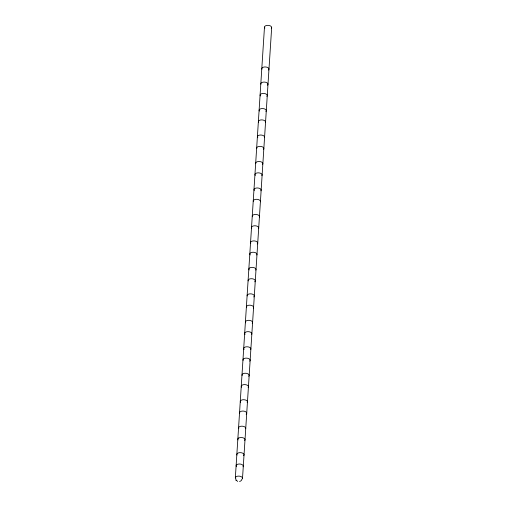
<?xml version="1.0" encoding="UTF-8"?>
<svg xmlns="http://www.w3.org/2000/svg" width="507" height="507" viewBox="0 0 507 507"><rect width="100%" height="100%" fill="white"/><g stroke="black" fill="none" stroke-linecap="round" stroke-linejoin="round"><path stroke-width="0.76" d="M235.337 477.778L264.483 27.061M242.517 478.316L271.67 27.555M241.649 480.408L239.589 481.587M237.035 455.071A3.6 1.946 3.7 0 1 236.896 454.766L236.851 454.557A3.6 1.946 3.7 0 1 237.517 453.34L238.303 452.941A3.6 1.946 3.7 0 1 239.849 452.656L240.223 452.65A3.6 1.946 3.7 0 1 242.53 453.112L243.335 453.575A3.6 1.946 3.7 0 1 243.994 454.443L244.032 454.646A3.6 1.946 3.7 0 1 243.575 455.704M244.647 440.494A3.6 1.946 3.7 0 0 245.014 439.518L244.97 439.316A3.6 1.946 3.7 0 0 244.311 438.447L243.506 437.985A3.6 1.946 3.7 0 0 241.199 437.522L240.825 437.528A3.6 1.946 3.7 0 0 239.279 437.814L238.493 438.213A3.562 1.92 3.7 0 0 238.201 438.46M238.727 438.067L238.493 438.213A3.6 1.946 3.7 0 0 237.834 439.436L237.878 439.639A3.6 1.946 3.7 0 0 238.011 439.943M237.675 481.422L235.768 479.78L236.192 480.389M261.878 69.167A3.6 1.946 3.7 0 1 266.004 67.006A3.6 1.946 3.7 0 1 268.425 70.086M264.888 28.062A3.6 1.946 3.7 0 1 267.759 25.35A3.6 1.946 3.7 0 1 271.511 28.043M260.332 95.937A3.6 1.946 3.7 0 1 263.83 93.427A3.6 1.946 3.7 0 1 266.897 96.387M260.864 84.187A3.6 1.946 3.7 0 1 264.464 82.083A3.6 1.946 3.7 0 1 267.937 84.574M267.709 84.954A3.6 1.946 3.7 0 1 267.442 85.208M258.621 122.402A3.6 1.946 3.7 0 1 261.834 119.886A3.6 1.946 3.7 0 1 265.395 122.58M259.35 111.058A3.6 1.946 3.7 0 1 262.848 108.555A3.6 1.946 3.7 0 1 265.915 111.508M256.789 148.678A3.6 1.946 3.7 0 1 260.687 146.396A3.6 1.946 3.7 0 1 263.387 149.413M257.797 137.72A3.6 1.946 3.7 0 1 260.668 135.008A3.6 1.946 3.7 0 1 264.42 137.708M255.268 175.441A3.6 1.946 3.7 0 1 258.507 172.83A3.6 1.946 3.7 0 1 261.84 175.707M255.762 163.698A3.6 1.946 3.7 0 1 259.799 161.53A3.6 1.946 3.7 0 1 262.404 164.534M253.253 201.311A3.6 1.946 3.7 0 1 256.979 199.308A3.6 1.946 3.7 0 1 260.351 201.799M254.292 190.569A3.6 1.946 3.7 0 1 257.524 187.958A3.6 1.946 3.7 0 1 260.864 190.828M251.706 228.182A3.6 1.946 3.7 0 1 255.363 225.786A3.6 1.946 3.7 0 1 258.336 228.733M252.385 216.743A3.6 1.946 3.7 0 1 255.813 214.423A3.6 1.946 3.7 0 1 259.331 217.021M250.217 254.945A3.6 1.946 3.7 0 1 253.183 252.233A3.6 1.946 3.7 0 1 256.776 255.021M250.731 243.309A3.6 1.946 3.7 0 1 254.476 240.92A3.6 1.946 3.7 0 1 257.271 243.943M248.183 280.922A3.6 1.946 3.7 0 1 252.315 278.768A3.6 1.946 3.7 0 1 254.729 281.841M249.152 269.978A3.6 1.946 3.7 0 1 252.296 267.36A3.6 1.946 3.7 0 1 255.794 270.149M246.636 307.692A3.6 1.946 3.7 0 1 250.04 305.182A3.6 1.946 3.7 0 1 253.285 308.053M247.169 295.949A3.6 1.946 3.7 0 1 251.428 293.908A3.6 1.946 3.7 0 1 253.754 296.969M245.084 334.354A3.6 1.946 3.7 0 1 247.948 331.641A3.6 1.946 3.7 0 1 251.7 334.341M245.661 322.82A3.6 1.946 3.7 0 1 249.152 320.316A3.6 1.946 3.7 0 1 252.226 323.27M243.094 360.433A3.6 1.946 3.7 0 1 246.991 358.151A3.6 1.946 3.7 0 1 249.691 361.168M244.101 349.481A3.6 1.946 3.7 0 1 246.972 346.769A3.6 1.946 3.7 0 1 250.724 349.462M241.573 387.196A3.6 1.946 3.7 0 1 244.811 384.585A3.6 1.946 3.7 0 1 248.145 387.462M242.112 375.56A3.6 1.946 3.7 0 1 246.015 373.279A3.6 1.946 3.7 0 1 248.715 376.295M239.564 413.066A3.6 1.946 3.7 0 1 243.284 411.069A3.6 1.946 3.7 0 1 246.662 413.554M246.434 413.934A3.6 1.946 3.7 0 1 246.168 414.194M240.597 402.324A3.6 1.946 3.7 0 1 243.829 399.712A3.6 1.946 3.7 0 1 247.169 402.59M238.81 428.694A3.6 1.946 3.7 0 1 241.934 426.178A3.6 1.946 3.7 0 1 245.642 428.776M236.522 466.706A3.6 1.946 3.7 0 1 239.488 463.994A3.6 1.946 3.7 0 1 243.081 466.782M235.508 478.494A3.6 1.946 3.7 0 1 239.253 476.124A3.6 1.946 3.7 0 1 242.099 479.115M241.795 479.356A3.6 1.946 3.7 0 1 241.547 479.502M236.015 479.058A3.6 1.946 3.7 0 1 235.774 478.842"/></g></svg>
